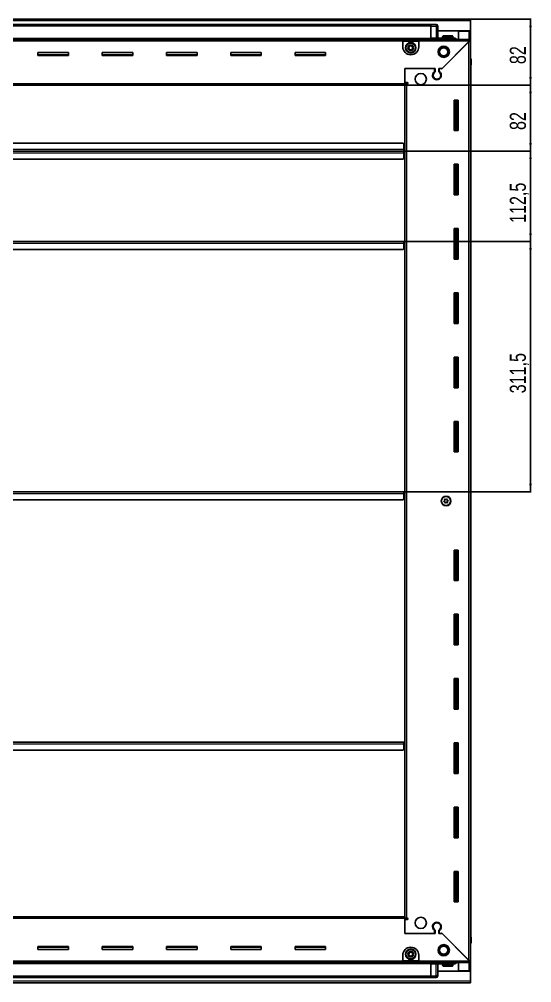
# Model space of a CAD drawing. Header units: millimetres. Extents: x 1315 to 5449, y -845 to 1973.
# Drawn here: x 4811 to 5449, y 577 to 1776 of the extents above; entities that cross this region are included whole.
import ezdxf

# ---------------------------------------------------------------- set-up
doc = ezdxf.new("R2010")
doc.units = ezdxf.units.MM
doc.layers.add('FORMAT', color=7, linetype='Continuous')
doc.styles.add('SLDTEXTSTYLE0', font='TXT', dxfattribs={"width": 0.75})
doc.dimstyles.new('SLDDIMSTYLE0', dxfattribs={"dimtxt": 20, "dimasz": 10, "dimexe": 0, "dimexo": 0.0625, "dimgap": 5, "dimtad": 2, "dimdec": 1, "dimrnd": 1e-09, "dimzin": 12, "dimdsep": 46, "dimtxsty": 'SLDTEXTSTYLE0', "dimsah": 1, "dimcen": 0.09, "dimadec": 0, "dimazin": 3, "dimtfac": 1, "dimtofl": 0, "dimtmove": 0, "dimatfit": 3, "dimfxl": 0, "dimfrac": 2, "dimtolj": 1, "dimtzin": 12, "dimarcsym": 0})

# ---------------------------------------------------------------- blocks, each defined once
blk = doc.blocks.new('_D_7')
at = {"layer": 'FORMAT'}
for p, q in [((5372.8, 1775.8), (5448.3, 1775.8)), ((5447.3, 1775.8), (5447.3, 1693.8)), ((5290.8, 1693.8), (5448.3, 1693.8))]:
    blk.add_line(p, q, dxfattribs=at)
for points in [[(5447.3, 1775.8), (5445.7, 1765.8), (5448.8, 1765.8)], [(5447.3, 1693.8), (5448.8, 1703.8), (5445.7, 1703.8)]]:
    blk.add_solid(points, dxfattribs=at)
at = {"layer": 'FORMAT', "insert": (5421.5, 1720), "char_height": 20, "attachment_point": 1, "rotation": 90, "style": 'SLDTEXTSTYLE0'}
blk.add_mtext('82', dxfattribs=at)
blk = doc.blocks.new('_D_8')
at = {"layer": 'FORMAT'}
for p, q in [((5289.8, 1499.3), (5448.3, 1499.3)), ((5447.3, 1499.3), (5447.3, 1187.8)), ((5289.8, 1187.8), (5448.3, 1187.8))]:
    blk.add_line(p, q, dxfattribs=at)
for points in [[(5447.3, 1499.3), (5445.7, 1489.3), (5448.8, 1489.3)], [(5447.3, 1187.8), (5448.8, 1197.8), (5445.7, 1197.8)]]:
    blk.add_solid(points, dxfattribs=at)
at = {"layer": 'FORMAT', "insert": (5421.5, 1310.3), "char_height": 20, "attachment_point": 1, "rotation": 90, "style": 'SLDTEXTSTYLE0'}
blk.add_mtext('311,5', dxfattribs=at)
blk = doc.blocks.new('_D_9')
at = {"layer": 'FORMAT'}
for p, q in [((5289.8, 1611.8), (5448.3, 1611.8)), ((5447.3, 1611.8), (5447.3, 1499.3)), ((5289.8, 1499.3), (5448.3, 1499.3))]:
    blk.add_line(p, q, dxfattribs=at)
for points in [[(5447.3, 1611.8), (5445.7, 1601.8), (5448.8, 1601.8)], [(5447.3, 1499.3), (5448.8, 1509.3), (5445.7, 1509.3)]]:
    blk.add_solid(points, dxfattribs=at)
at = {"layer": 'FORMAT', "insert": (5421.5, 1522.3), "char_height": 20, "attachment_point": 1, "rotation": 90, "style": 'SLDTEXTSTYLE0'}
blk.add_mtext('112,5', dxfattribs=at)
blk = doc.blocks.new('_D_10')
at = {"layer": 'FORMAT'}
for p, q in [((5290.8, 1693.8), (5448.3, 1693.8)), ((5447.3, 1693.8), (5447.3, 1611.8)), ((5289.8, 1611.8), (5448.3, 1611.8))]:
    blk.add_line(p, q, dxfattribs=at)
for points in [[(5447.3, 1693.8), (5445.7, 1683.8), (5448.8, 1683.8)], [(5447.3, 1611.8), (5448.8, 1621.8), (5445.7, 1621.8)]]:
    blk.add_solid(points, dxfattribs=at)
at = {"layer": 'FORMAT', "insert": (5421.5, 1638), "char_height": 20, "attachment_point": 1, "rotation": 90, "style": 'SLDTEXTSTYLE0'}
blk.add_mtext('82', dxfattribs=at)

msp = doc.modelspace()

# ---------------------------------------------------------------- linework, layer by layer
at = {"color": 7, "linetype": 'Continuous', "lineweight": 25}
for p, q in [((4173.76, 1775.82), (5372.76, 1775.82)), ((5372.76, 1775.82), (5372.76, 1773.72)), ((5323.26, 1769.17), (4223.26, 1769.17)), ((5323.26, 1769.32), (5323.26, 1769.32)), ((5329.76, 1769.32), (5323.26, 1769.32)), ((5329.76, 1769.32), (5323.26, 1769.32)), ((5323.26, 1769.32), (5323.26, 1767.32)), ((5323.26, 1752.32), (5323.26, 1767.32)), ((5331.76, 1767.32), (5331.76, 1767.32)), ((5331.76, 1752.32), (5331.76, 1767.32)), ((5372.76, 1773.72), (5372.76, 1761.32)), ((4223.26, 1751.17), (5323.26, 1751.17)), ((4258.26, 1750.57), (5288.26, 1750.57)), ((5288.26, 1748.47), (5288.26, 1750.57)), ((5288.26, 1750.57), (5308.26, 1750.57)), ((5308.26, 1750.57), (5371.76, 1750.57)), ((5308.26, 1750.57), (5308.26, 1748.47)), ((5323.26, 1752.32), (5323.26, 1751.82)), ((5352.26, 1752.32), (5323.26, 1752.32)), ((5323.26, 1752.29), (5323.33, 1750.57)), ((5372.76, 1761.32), (5331.76, 1761.32)), ((5337.76, 1754.22), (5337.76, 1752.32)), ((5338.56, 1755.02), (5349.96, 1755.02)), ((5350.76, 1752.32), (5350.76, 1754.22)), ((5357.76, 1750.57), (5357.76, 1760.82)), ((5357.76, 1760.82), (5370.66, 1760.82)), ((5370.66, 1760.82), (5372.76, 1760.82)), ((5371.26, 1760.82), (5371.26, 1761.32)), ((5371.76, 1749.07), (5371.76, 1750.57)), ((5371.76, 1750.57), (5372.76, 1750.57)), ((5372.76, 1760.82), (5372.76, 1761.32)), ((5372.76, 1760.82), (5372.76, 1750.57)), ((5372.76, 1749.07), (5372.76, 1750.57)), ((5288.26, 1749.07), (5308.26, 1749.07)), ((5288.26, 1741.57), (5288.26, 1748.47)), ((5308.26, 1748.47), (5308.26, 1741.57)), ((5370.66, 1747.97), (5336.56, 1713.87)), ((5337.26, 1714.57), (5371.16, 1748.47)), ((5371.26, 1748.57), (5372.76, 1748.57)), ((5371.76, 1749.07), (5372.76, 1749.07)), ((5372.76, 1749.07), (5372.76, 1748.57)), ((5372.76, 1748.57), (5372.76, 604.07)), ((4872.26, 1734.32), (4834.26, 1734.32)), ((4834.26, 1734.32), (4834.26, 1730.82)), ((4872.26, 1731.57), (4834.26, 1731.57)), ((4834.26, 1730.82), (4872.26, 1730.82)), ((4872.26, 1730.82), (4872.26, 1734.32)), ((4952.26, 1734.32), (4914.26, 1734.32)), ((4914.26, 1734.32), (4914.26, 1730.82)), ((4952.26, 1731.57), (4914.26, 1731.57)), ((4914.26, 1730.82), (4952.26, 1730.82)), ((4952.26, 1730.82), (4952.26, 1734.32)), ((5032.26, 1734.32), (4994.26, 1734.32)), ((4994.26, 1734.32), (4994.26, 1730.82)), ((5032.26, 1731.57), (4994.26, 1731.57)), ((4994.26, 1730.82), (5032.26, 1730.82)), ((5032.26, 1730.82), (5032.26, 1734.32)), ((5112.26, 1734.32), (5074.26, 1734.32)), ((5074.26, 1734.32), (5074.26, 1730.82)), ((5112.26, 1731.57), (5074.26, 1731.57)), ((5074.26, 1730.82), (5112.26, 1730.82)), ((5112.26, 1730.82), (5112.26, 1734.32)), ((5192.26, 1734.32), (5154.26, 1734.32)), ((5154.26, 1734.32), (5154.26, 1730.82)), ((5192.26, 1731.57), (5154.26, 1731.57)), ((5154.26, 1730.82), (5192.26, 1730.82)), ((5192.26, 1730.82), (5192.26, 1734.32)), ((5372.76, 1727.15), (5372.76, 1727.15)), ((5290.76, 1714.57), (5328.46, 1714.57)), ((5290.76, 1695.92), (5290.76, 1714.57)), ((5290.76, 1714.57), (5290.76, 1697.32)), ((5327.76, 1714.57), (5290.76, 1714.57)), ((5327.76, 1714.57), (5327.76, 1710.68)), ((5328.46, 1714.57), (5328.46, 1710.29)), ((5333.06, 1714.57), (5337.26, 1714.57)), ((5333.06, 1710.29), (5333.06, 1714.57)), ((5335.86, 1714.57), (5333.76, 1714.57)), ((5333.76, 1710.68), (5333.76, 1714.57)), ((5336.56, 1713.87), (5335.86, 1714.57)), ((5372.76, 1719.32), (5373.26, 1719.32)), ((5373.11, 633.32), (5373.11, 1719.32)), ((5373.26, 1725.82), (5373.26, 1719.32)), ((5373.26, 1719.32), (5373.26, 1725.82)), ((5373.26, 1719.32), (5373.26, 1719.32)), ((5373.26, 1719.32), (5373.26, 1719.32)), ((5290.76, 1693.82), (4255.76, 1693.82)), ((5290.76, 1697.32), (5293.61, 1697.32)), ((5292.76, 1696.32), (5290.76, 1696.32)), ((5290.76, 1695.92), (5290.76, 1693.82)), ((5290.76, 1695.32), (5292.86, 1695.32)), ((5290.76, 1693.82), (5290.76, 658.82)), ((5292.76, 1695.32), (5292.76, 1696.32)), ((5293.61, 1695.32), (5292.86, 1695.32)), ((5332.76, 1701.71), (5332.76, 1700.95)), ((5352.26, 1675.32), (5352.26, 1637.32)), ((5357.26, 1675.32), (5352.26, 1675.32)), ((5353.28, 1675.32), (5353.28, 1637.32)), ((5353.32, 1675.32), (5353.32, 1637.32)), ((5355.11, 1675.32), (5355.11, 1637.32)), ((5357.26, 1637.32), (5357.26, 1675.32)), ((5352.26, 1637.32), (5357.26, 1637.32)), ((5288.76, 1621.82), (4257.76, 1621.82)), ((5289.76, 1620.82), (5288.76, 1621.82)), ((5289.76, 1613.92), (5289.76, 1620.82)), ((5289.76, 1611.82), (4256.76, 1611.82)), ((5290.01, 1614.67), (5289.76, 1614.67)), ((5289.76, 1613.92), (5289.76, 1611.82)), ((5289.76, 1611.82), (5289.76, 1609.72)), ((5289.76, 1602.82), (5289.76, 1609.72)), ((5289.76, 1608.97), (5290.01, 1608.97)), ((5290.01, 1611.82), (5290.01, 1614.67)), ((5290.01, 1608.97), (5290.01, 1611.82)), ((5290.76, 1611.82), (5290.01, 1611.82)), ((4257.76, 1601.82), (5288.76, 1601.82)), ((5288.76, 1601.82), (5289.76, 1602.82)), ((5352.26, 1595.32), (5352.26, 1557.32)), ((5357.26, 1595.32), (5352.26, 1595.32)), ((5353.28, 1595.32), (5353.28, 1557.32)), ((5353.32, 1595.32), (5353.32, 1557.32)), ((5355.11, 1595.32), (5355.11, 1557.32)), ((5357.26, 1557.32), (5357.26, 1595.32)), ((5352.26, 1557.32), (5357.26, 1557.32)), ((5352.26, 1515.32), (5352.26, 1477.32)), ((5357.26, 1515.32), (5352.26, 1515.32)), ((5353.28, 1515.32), (5353.28, 1477.32)), ((5353.32, 1515.32), (5353.32, 1477.32)), ((5355.11, 1515.32), (5355.11, 1477.32)), ((5357.26, 1477.32), (5357.26, 1515.32)), ((4256.76, 1499.32), (5289.76, 1499.32)), ((5289.76, 1499.32), (5289.76, 1497.22)), ((5290.01, 1496.47), (5290.01, 1499.32)), ((5290.01, 1499.32), (5290.76, 1499.32)), ((4257.76, 1489.32), (5288.76, 1489.32)), ((5288.76, 1489.32), (5289.76, 1490.32)), ((5289.76, 1490.32), (5289.76, 1497.22)), ((5289.76, 1496.47), (5290.01, 1496.47)), ((5352.26, 1477.32), (5357.26, 1477.32)), ((5352.26, 1435.32), (5352.26, 1397.32)), ((5357.26, 1435.32), (5352.26, 1435.32)), ((5353.28, 1435.32), (5353.28, 1397.32)), ((5353.32, 1435.32), (5353.32, 1397.32)), ((5355.11, 1435.32), (5355.11, 1397.32)), ((5357.26, 1397.32), (5357.26, 1435.32)), ((5352.26, 1397.32), (5357.26, 1397.32)), ((5352.26, 1355.32), (5352.26, 1317.32)), ((5357.26, 1355.32), (5352.26, 1355.32)), ((5353.28, 1355.32), (5353.28, 1317.32)), ((5353.32, 1355.32), (5353.32, 1317.32)), ((5355.11, 1355.32), (5355.11, 1317.32)), ((5357.26, 1317.32), (5357.26, 1355.32)), ((5352.26, 1317.32), (5357.26, 1317.32)), ((5352.26, 1275.32), (5352.26, 1237.32)), ((5357.26, 1275.32), (5352.26, 1275.32)), ((5353.28, 1275.32), (5353.28, 1237.32)), ((5353.32, 1275.32), (5353.32, 1237.32)), ((5355.11, 1275.32), (5355.11, 1237.32)), ((5357.26, 1237.32), (5357.26, 1275.32)), ((5352.26, 1237.32), (5357.26, 1237.32)), ((4256.76, 1187.82), (5289.76, 1187.82)), ((5289.76, 1187.82), (5289.76, 1185.72)), ((5290.01, 1184.97), (5290.01, 1187.82)), ((5290.01, 1187.82), (5290.76, 1187.82)), ((4257.76, 1177.82), (5288.76, 1177.82)), ((5288.76, 1177.82), (5289.76, 1178.82)), ((5289.76, 1178.82), (5289.76, 1185.72)), ((5289.76, 1184.97), (5290.01, 1184.97)), ((5352.26, 1115.32), (5352.26, 1077.32)), ((5357.26, 1115.32), (5352.26, 1115.32)), ((5353.28, 1115.32), (5353.28, 1077.32)), ((5353.32, 1115.32), (5353.32, 1077.32)), ((5355.11, 1115.32), (5355.11, 1077.32)), ((5357.26, 1077.32), (5357.26, 1115.32)), ((5352.26, 1077.32), (5357.26, 1077.32)), ((5352.26, 1035.32), (5352.26, 997.32)), ((5357.26, 1035.32), (5352.26, 1035.32)), ((5353.28, 1035.32), (5353.28, 997.32)), ((5353.32, 1035.32), (5353.32, 997.32)), ((5355.11, 1035.32), (5355.11, 997.32)), ((5357.26, 997.32), (5357.26, 1035.32)), ((5352.26, 997.32), (5357.26, 997.32)), ((5352.26, 955.32), (5352.26, 917.32)), ((5357.26, 955.32), (5352.26, 955.32)), ((5353.28, 955.32), (5353.28, 917.32)), ((5353.32, 955.32), (5353.32, 917.32)), ((5355.11, 955.32), (5355.11, 917.32)), ((5357.26, 917.32), (5357.26, 955.32)), ((5352.26, 917.32), (5357.26, 917.32)), ((4256.76, 876.32), (5289.76, 876.32)), ((5289.76, 876.32), (5289.76, 874.22)), ((5290.01, 873.47), (5290.01, 876.32)), ((5290.01, 876.32), (5290.76, 876.32)), ((5352.26, 875.32), (5352.26, 837.32)), ((5357.26, 875.32), (5352.26, 875.32)), ((5353.28, 875.32), (5353.28, 837.32)), ((5353.32, 875.32), (5353.32, 837.32)), ((5355.11, 875.32), (5355.11, 837.32)), ((5357.26, 837.32), (5357.26, 875.32)), ((4257.76, 866.32), (5288.76, 866.32)), ((5288.76, 866.32), (5289.76, 867.32)), ((5289.76, 867.32), (5289.76, 874.22)), ((5289.76, 873.47), (5290.01, 873.47)), ((5352.26, 837.32), (5357.26, 837.32)), ((5352.26, 795.32), (5352.26, 757.32)), ((5357.26, 795.32), (5352.26, 795.32)), ((5353.28, 795.32), (5353.28, 757.32)), ((5353.32, 795.32), (5353.32, 757.32)), ((5355.11, 795.32), (5355.11, 757.32)), ((5357.26, 757.32), (5357.26, 795.32)), ((5352.26, 757.32), (5357.26, 757.32)), ((5352.26, 715.32), (5352.26, 677.32)), ((5357.26, 715.32), (5352.26, 715.32)), ((5353.28, 715.32), (5353.28, 677.32)), ((5353.32, 715.32), (5353.32, 677.32)), ((5355.11, 715.32), (5355.11, 677.32)), ((5357.26, 677.32), (5357.26, 715.32)), ((5352.26, 677.32), (5357.26, 677.32)), ((4255.76, 658.82), (5290.76, 658.82)), ((5290.76, 658.82), (5290.76, 656.72)), ((5292.86, 657.32), (5290.76, 657.32)), ((5290.76, 656.72), (5290.76, 638.07)), ((5290.76, 656.32), (5292.76, 656.32)), ((5290.76, 655.32), (5290.76, 638.07)), ((5293.61, 655.32), (5290.76, 655.32)), ((5292.76, 656.32), (5292.76, 657.32)), ((5292.86, 657.32), (5293.61, 657.32)), ((5332.76, 651.7), (5332.76, 650.94)), ((5328.46, 638.07), (5290.76, 638.07)), ((5290.76, 638.07), (5327.76, 638.07)), ((5327.76, 641.96), (5327.76, 638.07)), ((5328.46, 642.36), (5328.46, 638.07)), ((5333.06, 638.07), (5333.06, 642.36)), ((5337.26, 638.07), (5333.06, 638.07)), ((5333.76, 638.07), (5333.76, 641.96)), ((5333.76, 638.07), (5335.86, 638.07)), ((5335.86, 638.07), (5336.56, 638.77)), ((5336.56, 638.77), (5370.66, 604.67)), ((5371.16, 604.17), (5337.26, 638.07)), ((5372.76, 633.32), (5373.26, 633.32)), ((5373.26, 633.32), (5373.26, 633.32)), ((5373.26, 626.82), (5373.26, 633.32)), ((5373.26, 633.32), (5373.26, 626.82)), ((4872.26, 621.82), (4834.26, 621.82)), ((4834.26, 621.82), (4834.26, 618.32)), ((4834.26, 621.07), (4872.26, 621.07)), ((4834.26, 618.32), (4872.26, 618.32)), ((4872.26, 618.32), (4872.26, 621.82)), ((4952.26, 621.82), (4914.26, 621.82)), ((4914.26, 621.82), (4914.26, 618.32)), ((4914.26, 621.07), (4952.26, 621.07)), ((4914.26, 618.32), (4952.26, 618.32)), ((4952.26, 618.32), (4952.26, 621.82)), ((5032.26, 621.82), (4994.26, 621.82)), ((4994.26, 621.82), (4994.26, 618.32)), ((4994.26, 621.07), (5032.26, 621.07)), ((4994.26, 618.32), (5032.26, 618.32)), ((5032.26, 618.32), (5032.26, 621.82)), ((5112.26, 621.82), (5074.26, 621.82)), ((5074.26, 621.82), (5074.26, 618.32)), ((5074.26, 621.07), (5112.26, 621.07)), ((5074.26, 618.32), (5112.26, 618.32)), ((5112.26, 618.32), (5112.26, 621.82)), ((5192.26, 621.82), (5154.26, 621.82)), ((5154.26, 621.82), (5154.26, 618.32)), ((5154.26, 621.07), (5192.26, 621.07)), ((5154.26, 618.32), (5192.26, 618.32)), ((5192.26, 618.32), (5192.26, 621.82)), ((5323.26, 601.47), (4223.26, 601.47)), ((5288.26, 602.07), (4258.26, 602.07)), ((5288.26, 604.17), (5288.26, 611.07)), ((5288.26, 602.07), (5288.26, 604.17)), ((5308.26, 603.57), (5288.26, 603.57)), ((5308.26, 602.07), (5288.26, 602.07)), ((5308.26, 611.07), (5308.26, 604.17)), ((5308.26, 604.17), (5308.26, 602.07)), ((5371.76, 602.07), (5308.26, 602.07)), ((5323.33, 602.07), (5323.26, 600.36)), ((5323.26, 600.32), (5323.26, 600.82)), ((5352.26, 600.32), (5323.26, 600.32)), ((5323.26, 600.32), (5323.26, 585.32)), ((5331.76, 600.32), (5331.76, 585.32)), ((5337.76, 600.32), (5337.76, 598.42)), ((5350.76, 598.42), (5350.76, 600.32)), ((5357.76, 591.82), (5357.76, 602.07)), ((5371.26, 604.07), (5372.76, 604.07)), ((5371.76, 603.57), (5371.76, 602.07)), ((5372.76, 603.57), (5371.76, 603.57)), ((5372.76, 602.07), (5371.76, 602.07)), ((5372.76, 604.07), (5372.76, 603.57)), ((5372.76, 603.57), (5372.76, 602.07)), ((5372.76, 602.07), (5372.76, 591.82)), ((5331.76, 591.32), (5372.76, 591.32)), ((5345.55, 597.62), (5338.56, 597.62)), ((5349.96, 597.62), (5345.55, 597.62)), ((5370.66, 591.82), (5357.76, 591.82)), ((5372.76, 591.82), (5370.66, 591.82)), ((5371.26, 591.32), (5371.26, 591.82)), ((5372.76, 591.32), (5372.76, 591.82)), ((5372.76, 591.32), (5372.76, 578.92)), ((5372.76, 576.82), (4173.76, 576.82)), ((4223.26, 583.47), (5323.26, 583.47)), ((5323.26, 583.32), (5323.26, 585.32)), ((5329.76, 583.32), (5323.26, 583.32)), ((5323.26, 583.32), (5323.26, 583.32)), ((5323.26, 583.32), (5323.26, 583.32)), ((5329.76, 583.32), (5323.26, 583.32)), ((5331.08, 583.82), (5331.08, 583.82)), ((5372.76, 578.92), (5372.76, 576.82))]:
    msp.add_line(p, q, dxfattribs=at)
at = {"color": 8, "linetype": 'Continuous', "lineweight": 18}
for p, q in [((5372.76, 1773.72), (4173.76, 1773.72)), ((5323.26, 1767.17), (4223.26, 1767.17)), ((5323.26, 1767.32), (5329.76, 1767.32)), ((5329.76, 1769.32), (5329.76, 1767.32)), ((5329.76, 1767.32), (5329.76, 1752.32)), ((5331.76, 1767.32), (5329.76, 1767.32)), ((5323.26, 1751.82), (4223.26, 1751.82)), ((5323.26, 1750.59), (4223.26, 1750.59)), ((5337.76, 1754.22), (5350.76, 1754.22)), ((5370.66, 1761.32), (5370.66, 1760.82)), ((5370.66, 1760.82), (5370.66, 1750.57)), ((5288.26, 1748.47), (4258.26, 1748.47)), ((5288.26, 1748.47), (5308.26, 1748.47)), ((5371.16, 1748.47), (5308.26, 1748.47)), ((5370.66, 604.67), (5370.66, 1747.97)), ((5372.76, 1725.82), (5373.26, 1725.82)), ((4255.76, 1695.92), (5290.76, 1695.92)), ((5292.86, 1695.32), (5292.86, 657.32)), ((5354.52, 1637.32), (5354.52, 1675.32)), ((5355.76, 1637.32), (5355.76, 1675.32)), ((5289.76, 1613.92), (4256.76, 1613.92)), ((4256.76, 1609.72), (5289.76, 1609.72)), ((5354.52, 1557.32), (5354.52, 1595.32)), ((5355.76, 1557.32), (5355.76, 1595.32)), ((5354.52, 1477.32), (5354.52, 1515.32)), ((5355.76, 1477.32), (5355.76, 1515.32)), ((4256.76, 1497.22), (5289.76, 1497.22)), ((5354.52, 1397.32), (5354.52, 1435.32)), ((5355.76, 1397.32), (5355.76, 1435.32)), ((5354.52, 1317.32), (5354.52, 1355.32)), ((5355.76, 1317.32), (5355.76, 1355.32)), ((5354.52, 1237.32), (5354.52, 1275.32)), ((5355.76, 1237.32), (5355.76, 1275.32)), ((4256.76, 1185.72), (5289.76, 1185.72)), ((5354.52, 1077.32), (5354.52, 1115.32)), ((5355.76, 1077.32), (5355.76, 1115.32)), ((5354.52, 997.32), (5354.52, 1035.32)), ((5355.76, 997.32), (5355.76, 1035.32)), ((5354.52, 917.32), (5354.52, 955.32)), ((5355.76, 917.32), (5355.76, 955.32)), ((5354.52, 837.32), (5354.52, 875.32)), ((5355.76, 837.32), (5355.76, 875.32)), ((4256.76, 874.22), (5289.76, 874.22)), ((5354.52, 757.32), (5354.52, 795.32)), ((5355.76, 757.32), (5355.76, 795.32)), ((5354.52, 677.32), (5354.52, 715.32)), ((5355.76, 677.32), (5355.76, 715.32)), ((5290.76, 656.72), (4255.76, 656.72)), ((5372.76, 626.82), (5373.26, 626.82)), ((4223.26, 602.06), (5323.26, 602.06)), ((4223.26, 600.82), (5323.26, 600.82)), ((4258.26, 604.17), (5288.26, 604.17)), ((5308.26, 604.17), (5288.26, 604.17)), ((5308.26, 604.17), (5371.16, 604.17)), ((5329.76, 585.32), (5329.76, 600.32)), ((5370.66, 602.07), (5370.66, 591.82)), ((5345.73, 598.42), (5337.76, 598.42)), ((5350.76, 598.42), (5345.73, 598.42)), ((5370.66, 591.82), (5370.66, 591.32)), ((5372.76, 578.92), (4173.76, 578.92)), ((4223.26, 585.47), (5323.26, 585.47)), ((5323.26, 585.32), (5329.76, 585.32)), ((5331.76, 585.32), (5329.76, 585.32)), ((5329.76, 583.32), (5329.76, 585.32))]:
    msp.add_line(p, q, dxfattribs=at)
at = {"color": 7, "linetype": 'Continuous', "lineweight": 25, "flags": 128}
msp.add_lwpolyline([(5331.61, 1768.08), (5331.72, 1767.71), (5331.76, 1767.32)], dxfattribs=at)
at = {"color": 7, "linetype": 'Continuous', "lineweight": 25}
for centre, radius in [((5298.26, 1740.32), 6.5), ((5298.26, 1740.32), 3.46), ((5339.26, 1735.32), 7), ((5339.26, 1735.32), 6.03), ((5339.26, 1735.32), 5.1), ((5310.76, 1701.32), 7), ((5342.26, 1176.32), 6), ((5342.11, 1176.32), 5.79), ((5342.11, 1176.32), 1.85), ((5310.76, 651.32), 7), ((5339.26, 617.32), 7), ((5298.26, 612.32), 6.5), ((5298.26, 612.32), 3.46), ((5339.26, 617.32), 6.03), ((5339.26, 617.32), 5.1)]:
    msp.add_circle(centre, radius, dxfattribs=at)
at = {"color": 8, "linetype": 'Continuous', "lineweight": 18}
for centre in [(5298.26, 1740.32), (5298.26, 612.32)]:
    msp.add_circle(centre, 5.7, dxfattribs=at)
at = {"color": 7, "linetype": 'Continuous', "lineweight": 25}
for centre, radius, start, end in [((5329.76, 1767.32), 2, 0, 90), ((5331.96, 1752.52), 0.2, 180, 270), ((5338.56, 1754.22), 0.8, 90, 180), ((5349.96, 1754.22), 0.8, 0, 90), ((5298.26, 1741.57), 10, 180, 270), ((5298.26, 1740.32), 2.5, 160.11158, 220.11158), ((5298.26, 1740.32), 2.5, 100.11158, 160.11158), ((5298.26, 1740.32), 2.5, 220.11158, 280.11158), ((5298.26, 1740.32), 2.5, 40.11158, 100.11158), ((5298.26, 1741.57), 10, 270, 0), ((5298.26, 1740.32), 2.5, 280.11158, 340.11158), ((5298.26, 1740.32), 2.5, 340.11158, 40.11158), ((5371.26, 1725.82), 2, 0, 41.40962), ((5330.76, 1706.07), 5.5, 123.05573, 56.94427), ((5330.76, 1706.07), 4.8, 118.63099, 61.36901), ((5293.61, 1696.32), 1, 270, 90), ((5293.61, 656.32), 1, 270, 90), ((5330.76, 646.57), 5.5, 303.05573, 236.94427), ((5330.76, 646.57), 4.8, 298.63099, 241.36901), ((5371.26, 626.82), 2, 318.59038, 0), ((5298.26, 611.07), 10, 90, 180), ((5298.26, 612.32), 2.5, 147.04236, 207.04236), ((5298.26, 612.32), 2.5, 87.04236, 147.04236), ((5298.26, 611.07), 10, 0, 90), ((5298.26, 612.32), 2.5, 27.04236, 87.04236), ((5298.26, 612.32), 2.5, 327.04236, 27.04236), ((5298.26, 612.32), 2.5, 207.04236, 267.04236), ((5298.26, 612.32), 2.5, 267.04236, 327.04236), ((5331.96, 600.12), 0.2, 90, 180), ((5338.56, 598.42), 0.8, 180, 270), ((5349.96, 598.42), 0.8, 270, 0), ((5329.76, 585.32), 2, 270, 0), ((5329.76, 585.32), 2, 270, 288.58003), ((5329.76, 585.32), 2, 303.94202, 311.40962)]:
    msp.add_arc(centre, radius, start, end, dxfattribs=at)
for points, knots in [([(5323.26, 1752.32), (5323.26, 1752.29), (5323.26, 1752.21), (5323.26, 1751.59), (5323.26, 1751.01), (5323.26, 1750.62), (5323.26, 1750.59)], [0, 0, 0, 0, 0.3242788, 0.6485576, 0.9728365, 1, 1, 1, 1]), ([(5355.47, 1750.57), (5355.35, 1750.77), (5354.97, 1751.42), (5353.81, 1752.13), (5352.78, 1752.26), (5352.26, 1752.32)], [0, 0, 0, 0, 0.1822499, 0.5911249, 1, 1, 1, 1]), ([(5371.76, 1750.57), (5371.71, 1750.55), (5371.62, 1750.49), (5371.49, 1750.1), (5371.36, 1749.54), (5371.25, 1748.96), (5371.18, 1748.6), (5371.16, 1748.47)], [0, 0, 0, 0, 0.2302553, 0.4485219, 0.6667858, 0.8850496, 1, 1, 1, 1]), ([(5295.42, 1739.82), (5295.46, 1739.93), (5295.66, 1740.5), (5296, 1741.43), (5296.28, 1742.21), (5296.4, 1742.53)], [0, 0, 0, 0, 0.1331247, 0.6370994, 1, 1, 1, 1]), ([(5297.28, 1737.61), (5296.94, 1738), (5296.32, 1738.74), (5295.7, 1739.48), (5295.42, 1739.82)], [0, 0, 0, 0, 0.5346859, 1, 1, 1, 1]), ([(5296.4, 1742.53), (5296.91, 1742.62), (5297.86, 1742.79), (5298.8, 1742.96), (5299.24, 1743.04)], [0, 0, 0, 0, 0.53468586, 1, 1, 1, 1]), ([(5299.24, 1743.04), (5299.57, 1742.64), (5300.19, 1741.91), (5300.81, 1741.17), (5301.1, 1740.83)], [0, 0, 0, 0, 0.5346859, 1, 1, 1, 1]), ([(5301.1, 1740.83), (5300.98, 1740.51), (5300.7, 1739.73), (5300.36, 1738.8), (5300.16, 1738.23), (5300.12, 1738.12)], [0, 0, 0, 0, 0.3629006, 0.8668753, 1, 1, 1, 1]), ([(5370.66, 1747.97), (5370.91, 1748.02), (5371.4, 1748.11), (5372.05, 1748.24), (5372.51, 1748.37), (5372.73, 1748.48), (5372.75, 1748.55), (5372.76, 1748.57)], [0, 0, 0, 0, 0.23025534, 0.4485219, 0.6667858, 0.88504963, 1, 1, 1, 1]), ([(5300.12, 1738.12), (5299.61, 1738.03), (5298.66, 1737.86), (5297.72, 1737.69), (5297.28, 1737.61)], [0, 0, 0, 0, 0.5346859, 1, 1, 1, 1]), ([(5340.47, 1178.6), (5340.46, 1178.59), (5340.44, 1178.57), (5340.43, 1178.51), (5340.42, 1178.37), (5340.48, 1177.98), (5340.55, 1177.45), (5340.32, 1176.86), (5339.92, 1176.53), (5339.59, 1176.32), (5339.4, 1176.18), (5339.34, 1176.11), (5339.32, 1176.07), (5339.32, 1176.03), (5339.34, 1176), (5339.38, 1175.95), (5339.62, 1175.82), (5340.07, 1175.67), (5340.67, 1175.29), (5340.84, 1174.6), (5340.85, 1174.12), (5340.89, 1173.86), (5340.93, 1173.8), (5340.95, 1173.77), (5340.98, 1173.76), (5341.01, 1173.76), (5341.06, 1173.78), (5341.13, 1173.81), (5341.31, 1173.94), (5341.61, 1174.18), (5342.05, 1174.46), (5342.68, 1174.49), (5343.17, 1174.25), (5343.52, 1174.08), (5343.66, 1174.03), (5343.72, 1174.04), (5343.75, 1174.05), (5343.77, 1174.08), (5343.79, 1174.14), (5343.79, 1174.28), (5343.74, 1174.66), (5343.66, 1175.2), (5343.9, 1175.79), (5344.3, 1176.11), (5344.63, 1176.33), (5344.82, 1176.47), (5344.88, 1176.54), (5344.9, 1176.58), (5344.89, 1176.61), (5344.88, 1176.64), (5344.83, 1176.7), (5344.6, 1176.82), (5344.15, 1176.98), (5343.55, 1177.36), (5343.37, 1178.05), (5343.37, 1178.53), (5343.33, 1178.79), (5343.29, 1178.85), (5343.27, 1178.87), (5343.24, 1178.88), (5343.2, 1178.88), (5343.16, 1178.87), (5343.09, 1178.83), (5342.9, 1178.7), (5342.6, 1178.46), (5342.17, 1178.19), (5341.53, 1178.15), (5341.05, 1178.4), (5340.7, 1178.57), (5340.56, 1178.61), (5340.5, 1178.61), (5340.48, 1178.6), (5340.47, 1178.6)], [0, 0, 0, 0, 0.0020087, 0.00442, 0.0093647, 0.0255282, 0.0677053, 0.0957862, 0.1246456, 0.1503415, 0.1605194, 0.1633943, 0.1656965, 0.1672448, 0.1688741, 0.1707699, 0.1786058, 0.2119941, 0.2499945, 0.2879948, 0.3213831, 0.329219, 0.3311148, 0.3327441, 0.3342924, 0.3362166, 0.3385353, 0.3413178, 0.349662, 0.3753578, 0.4042173, 0.4322982, 0.4744753, 0.4906388, 0.4966691, 0.49844, 0.5, 0.5020087, 0.50442, 0.5093647, 0.5255282, 0.5677053, 0.5957862, 0.6246456, 0.6503415, 0.6605194, 0.6633943, 0.6656965, 0.6672448, 0.6688741, 0.6707699, 0.6786058, 0.7119941, 0.7499945, 0.7879948, 0.8213831, 0.829219, 0.8311148, 0.8327441, 0.8342924, 0.8362166, 0.8385353, 0.8413178, 0.849662, 0.8753578, 0.9042173, 0.9322982, 0.9744753, 0.9906388, 0.9966691, 0.99844, 1, 1, 1, 1]), ([(5295.38, 612.47), (5295.66, 612.91), (5296.18, 613.71), (5296.7, 614.52), (5296.95, 614.89)], [0, 0, 0, 0, 0.53468586, 1, 1, 1, 1]), ([(5296.69, 609.9), (5296.45, 610.36), (5296.01, 611.22), (5295.58, 612.07), (5295.38, 612.47)], [0, 0, 0, 0, 0.5346859, 1, 1, 1, 1]), ([(5296.95, 614.89), (5297.07, 614.89), (5297.67, 614.86), (5298.66, 614.81), (5299.48, 614.76), (5299.83, 614.75)], [0, 0, 0, 0, 0.1331247, 0.6370994, 1, 1, 1, 1]), ([(5301.14, 612.17), (5300.86, 611.74), (5300.34, 610.93), (5299.81, 610.13), (5299.57, 609.75)], [0, 0, 0, 0, 0.5346859, 1, 1, 1, 1]), ([(5299.83, 614.75), (5300.06, 614.29), (5300.5, 613.43), (5300.94, 612.57), (5301.14, 612.17)], [0, 0, 0, 0, 0.5346859, 1, 1, 1, 1]), ([(5299.57, 609.75), (5299.23, 609.77), (5298.4, 609.81), (5297.41, 609.86), (5296.81, 609.89), (5296.69, 609.9)], [0, 0, 0, 0, 0.3629006, 0.8668753, 1, 1, 1, 1]), ([(5323.26, 600.32), (5323.26, 600.36), (5323.26, 600.44), (5323.26, 601.05), (5323.26, 601.63), (5323.26, 602.03), (5323.26, 602.06)], [0, 0, 0, 0, 0.3242788, 0.6485576, 0.9728365, 1, 1, 1, 1]), ([(5355.47, 602.07), (5355.35, 601.87), (5354.97, 601.22), (5353.81, 600.51), (5352.78, 600.39), (5352.26, 600.32)], [0, 0, 0, 0, 0.1822499, 0.5911249, 1, 1, 1, 1]), ([(5372.76, 604.07), (5372.73, 604.12), (5372.68, 604.21), (5372.29, 604.34), (5371.73, 604.47), (5371.15, 604.58), (5370.78, 604.65), (5370.66, 604.67)], [0, 0, 0, 0, 0.2302553, 0.4485219, 0.6667858, 0.8850496, 1, 1, 1, 1]), ([(5371.16, 604.17), (5371.2, 603.92), (5371.29, 603.43), (5371.43, 602.79), (5371.56, 602.32), (5371.67, 602.1), (5371.74, 602.08), (5371.76, 602.07)], [0, 0, 0, 0, 0.2302553, 0.4485219, 0.6667858, 0.8850496, 1, 1, 1, 1])]:
    msp.add_open_spline(points, degree=3, knots=knots, dxfattribs=at)
at = {"color": 8, "linetype": 'Continuous', "lineweight": 18}
for points in [[(5352.26, 1752.32), (5352.26, 1752.28), (5352.26, 1752.2), (5352.26, 1751.77), (5352.26, 1751.31), (5352.26, 1750.9), (5352.26, 1750.63), (5352.26, 1750.57)], [(5352.26, 600.32), (5352.26, 600.37), (5352.26, 600.44), (5352.26, 600.88), (5352.26, 601.33), (5352.26, 601.75), (5352.26, 602.02), (5352.26, 602.07)]]:
    msp.add_open_spline(points, degree=3, knots=[0, 0, 0, 0, 0.3597529, 0.5534142, 0.7511852, 0.9489563, 1, 1, 1, 1], dxfattribs=at)
at = {"color": 7, "linetype": 'Continuous', "lineweight": 25}
for points in [[(5370.66, 1747.97), (5370.74, 1748.02), (5370.89, 1748.12), (5371.09, 1748.27), (5371.23, 1748.42), (5371.25, 1748.52), (5371.26, 1748.57)], [(5371.76, 1749.07), (5371.71, 1749.06), (5371.61, 1749.05), (5371.46, 1748.91), (5371.31, 1748.71), (5371.21, 1748.55), (5371.16, 1748.47)], [(5371.26, 604.07), (5371.25, 604.12), (5371.23, 604.22), (5371.09, 604.37), (5370.89, 604.52), (5370.74, 604.62), (5370.66, 604.67)], [(5371.16, 604.17), (5371.21, 604.09), (5371.31, 603.94), (5371.46, 603.74), (5371.61, 603.6), (5371.71, 603.58), (5371.76, 603.57)]]:
    msp.add_open_spline(points, degree=3, dxfattribs=at)

# ---------------------------------------------------------------- dimensions: what is measured, and where the dimension line sits
at = {"layer": 'FORMAT'}
for base, p1, p2, picture, middle in [((5447.26, 1693.82), (5372.76, 1775.82), (5290.76, 1693.82), '_D_7', (5447.26, 1734.82)), ((5447.26, 1611.82), (5290.76, 1693.82), (5289.76, 1611.82), '_D_10', (5447.26, 1652.82)), ((5447.26, 1499.32), (5289.76, 1611.82), (5289.76, 1499.32), '_D_9', (5447.26, 1555.57)), ((5447.26, 1187.82), (5289.76, 1499.32), (5289.76, 1187.82), '_D_8', (5447.26, 1343.57))]:
    dim = msp.add_linear_dim(base=base, p1=p1, p2=p2, angle=90, dimstyle='SLDDIMSTYLE0', dxfattribs=at)
    dim.commit()
    dim.dimension.update_dxf_attribs({"geometry": picture, "text_midpoint": middle, "dimtype": 160})

doc.saveas('drawing.dxf')
